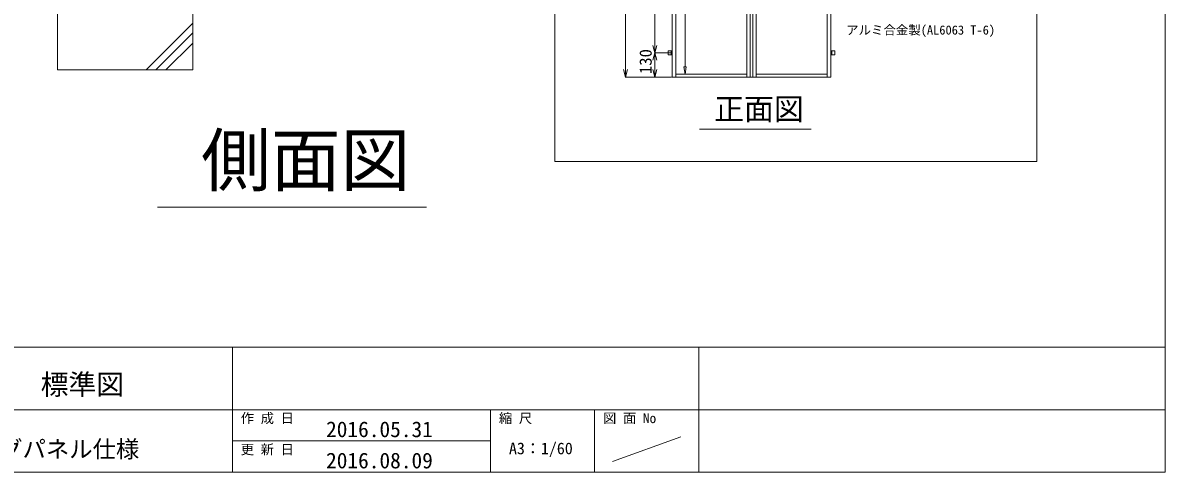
# Model space of a CAD drawing. Units: millimetres, scale not verified. Extents: x -12406 to 12406, y -8553 to 8553.
# Drawn here: x 3951 to 12406, y -8553 to -5227 of the extents above; entities that cross this region are included whole.
import ezdxf
from ezdxf.enums import TextEntityAlignment as Align

# ---------------------------------------------------------------- set-up
doc = ezdxf.new("R2010")
doc.units = ezdxf.units.MM
doc.header["$LTSCALE"] = 50
for name, color, linetype, lineweight in [('0-0_0', 7, 'Continuous', 9), ('0-5_CYG-144', 7, 'Continuous', 9), ('0-A_TEXT', 7, 'Continuous', 9), ('0-D_図面枠', 7, 'Continuous', 9)]:
    doc.layers.add(name, color=color, linetype=linetype, lineweight=lineweight)
doc.styles.add('ＭＳ ゴシック', font='')
doc.styles.get('ＭＳ ゴシック').set_extended_font_data('MS Gothic')

msp = doc.modelspace()

# ---------------------------------------------------------------- linework, layer by layer
at = {"layer": '0-5_CYG-144'}
for p, q in [((5207.97, -4577.94), (5207.97, -5575.62)), ((4862.56, -5575.62), (5207.97, -5230.1)), ((4934.55, -5575.62), (5207.07, -5302.84)), ((5009.12, -5575.62), (5207.97, -5376.64))]:
    msp.add_line(p, q, dxfattribs=at)
msp.add_lwpolyline([(4207.97, -4575.62), (4207.97, -5575.62), (5207.97, -5575.62)], dxfattribs=at)
at = {"layer": '0-A_TEXT'}
msp.add_line((4947.64, -6590.43), (6937.91, -6590.43), dxfattribs=at)
at = {"layer": '0-D_図面枠'}
for p, q in [((8783.54, -1484.22), (8783.54, -5628.36)), ((9308.64, -1484.22), (9308.64, -5628.36)), ((9335.54, -5628.36), (9335.54, -1484.22)), ((9379.98, -1484.22), (9379.98, -5628.36)), ((9905.07, -1484.22), (9905.07, -5628.36)), ((8410.86, -1539.42), (8410.86, -5573.16)), ((8629.07, -3611.49), (8629.07, -5393.76)), ((8852.41, -4309.77), (8852.41, -5551.77)), ((8629.07, -5448.97), (8629.07, -5393.76)), ((8725.51, -5448.97), (8627.69, -5448.97)), ((8753.18, -5448.97), (8627.69, -5448.97)), ((8629.07, -5448.97), (8629.07, -5504.16)), ((8728.27, -5435.16), (8728.27, -5462.77)), ((8755.94, -5435.16), (8728.27, -5435.16)), ((8755.94, -5462.77), (8728.27, -5462.77)), ((8750.39, -5435.16), (8750.39, -5462.77)), ((9932.68, -5435.16), (9960.34, -5435.16)), ((9932.68, -5462.77), (9960.34, -5462.77)), ((9938.23, -5435.16), (9938.23, -5462.77)), ((9960.34, -5435.16), (9960.34, -5462.77)), ((8410.86, -5628.36), (8410.86, -5573.16)), ((8629.07, -5504.16), (8629.07, -5573.16)), ((8629.07, -5628.36), (8629.07, -5573.16)), ((8753.18, -5628.36), (8409.48, -5628.36)), ((8724.13, -5628.36), (8627.69, -5628.36)), ((8783.54, -5606.98), (9308.64, -5606.98)), ((9335.54, -5628.36), (9353.07, -5628.36)), ((9905.07, -5606.98), (9379.98, -5606.98)), ((8959.35, -6014.35), (9786.45, -6014.35)), ((-12406.14, -7628.62), (12406.14, -7628.62)), ((5501.85, -7628.62), (5501.85, -8553.31)), ((8954, -7628.62), (8954, -8553.31)), ((2049.71, -8090.96), (12406.14, -8090.96)), ((7412.86, -8090.96), (7412.86, -8553.31)), ((8183.43, -8090.96), (8183.43, -8553.31)), ((7412.86, -8322.14), (5501.85, -8322.14)), ((8316.57, -8475.47), (8820.86, -8292.09))]:
    msp.add_line(p, q, dxfattribs=at)
at = {"layer": '0-D_図面枠', "color": 134}
for p, q in [((8843.2, -5551.77), (8852.41, -5606.98)), ((8843.2, -5551.77), (8861.6, -5551.77)), ((8852.41, -5606.98), (8861.6, -5551.77))]:
    msp.add_line(p, q, dxfattribs=at)
at = {"layer": '0-D_図面枠'}
for points in [[(-12406.14, -8553.31), (12406.14, -8553.31), (12406.14, 8553.31), (-12406.14, 8553.31)], [(8755.94, -1484.22), (8755.94, -5628.36), (9335.54, -5628.36)], [(9932.68, -1484.22), (9932.68, -5628.36), (9353.07, -5628.36), (9353.07, -1484.22)], [(8643.86, -5393.76), (8629.07, -5448.97), (8614.28, -5393.76)], [(8614.28, -5504.16), (8629.07, -5448.97), (8643.86, -5504.16)], [(8425.66, -5573.16), (8410.86, -5628.36), (8396.08, -5573.16)], [(8643.86, -5573.16), (8629.07, -5628.36), (8614.28, -5573.16)]]:
    msp.add_lwpolyline(points, dxfattribs=at)
msp.add_lwpolyline([(7887.98, -327.96), (11455.27, -327.96), (11455.27, -6252.28), (7887.98, -6252.28)], close=True, dxfattribs=at)

# ---------------------------------------------------------------- texts
at = {"layer": '0-0_0', "style": 'ＭＳ ゴシック'}
msp.add_text('側面図', height=378.4, dxfattribs=at).set_placement((5270.4, -6546.43), align=Align.BOTTOM_LEFT)
at = {"layer": '0-D_図面枠', "style": 'ＭＳ ゴシック'}
for s, height, p in [('アルミ合金製(AL6063 T-6)', 67.43, (10044.99, -5333.85)), ('正面図', 161.9, (9068.4, -5994.53)), ('CYG-144P型\u3000標準図', 151, (2848.88, -8024.78)), ('作 成 日\u3000', 72.31, (5563.5, -8211.78)), ('縮 尺', 72.31, (7474.51, -8211.78)), ('図 面 No', 72.31, (8245.08, -8211.78)), ('2016.05.31', 116.2, (6195.22, -8328.91)), ('上部パンチングパネル仕様', 126.7, (2738.98, -8483.81)), ('更 新 日\u3000', 72.31, (5563.5, -8442.96)), ('A3：1/60', 86.77, (7548.99, -8446.8)), ('2016.08.09', 116.2, (6195.22, -8560.08))]:
    msp.add_text(s, height=height, dxfattribs=at).set_placement(p, align=Align.BOTTOM_LEFT)
msp.add_text('130', height=90.65, rotation=90, dxfattribs=at).set_placement((8632.81, -5606.12), align=Align.BOTTOM_LEFT)

doc.saveas('drawing.dxf')
